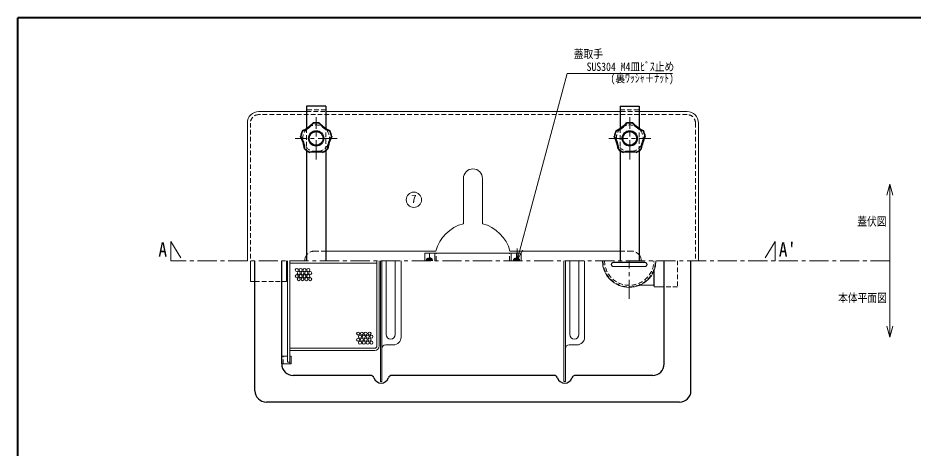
# Model space of a CAD drawing. Units: millimetres, scale not verified. Extents: x -1060 to 965, y -710 to 695.
# Drawn here: x -1060 to 111, y 133 to 695 of the extents above; entities that cross this region are included whole.
import ezdxf
from ezdxf.enums import TextEntityAlignment as Align

# ---------------------------------------------------------------- set-up
doc = ezdxf.new("R2010")
doc.units = ezdxf.units.MM
doc.header["$LTSCALE"] = 5
doc.linetypes.add('CHAIN1', pattern=[8, 5, -1, 1, -1])
doc.linetypes.add('DASHED1', pattern=[1.8, 1.2, -0.6])
doc.layers.add('0-0____1', color=7, linetype='Continuous', lineweight=18)
doc.styles.add('ＭＳ ゴシック', font='')
doc.styles.get('ＭＳ ゴシック').set_extended_font_data('MS Gothic')

msp = doc.modelspace()

# ---------------------------------------------------------------- linework, layer by layer
at = {"layer": '0-0____1', "color": 1, "lineweight": 40}
for p in [(-1059.952, -709.711), (965.048, 695.289)]:
    msp.add_line(p, (-1059.952, 695.289), dxfattribs=at)
at = {"layer": '0-0____1'}
for p, q in [((-407.009, 378.645), (-341.633, 622.632)), ((-203.857, 622.632), (-341.633, 622.632)), ((-682.452, 572.789), (-744.952, 572.789)), ((-272.452, 572.789), (-657.452, 572.789)), ((-184.952, 572.789), (-247.452, 572.789)), ((-759.952, 557.789), (-759.952, 377.789)), ((-169.952, 557.789), (-169.952, 377.789)), ((80.048, 477.789), (76.166, 463.3)), ((80.048, 477.789), (83.93, 463.3)), ((80.048, 277.789), (80.048, 477.789)), ((-514.952, 377.789), (-514.952, 387.789)), ((-514.952, 387.789), (-414.952, 387.789)), ((-414.952, 377.789), (-414.952, 387.789)), ((-407.009, 378.645), (-407.009, 393.645)), ((-407.009, 378.645), (-399.509, 391.636)), ((-755.751, 350.789), (-755.751, 377.789)), ((-707.451, 377.789), (-707.451, 245.289)), ((-704.451, 377.789), (-704.451, 252.789)), ((-704.451, 374.789), (-590.451, 374.789)), ((-590.451, 266.289), (-590.451, 377.789)), ((-587.451, 377.789), (-587.451, 266.289)), ((-585.952, 219.839), (-585.952, 377.789)), ((-583.952, 219.839), (-583.952, 377.789)), ((-523.189, 379.733), (-523.896, 379.026)), ((-523.896, 379.026), (-522.659, 377.789)), ((-523.189, 379.733), (-521.952, 378.496)), ((-520.714, 379.733), (-521.952, 378.496)), ((-520.007, 379.026), (-521.245, 377.789)), ((-520.714, 379.733), (-520.007, 379.026)), ((-409.189, 379.733), (-409.896, 379.026)), ((-409.896, 379.026), (-408.659, 377.789)), ((-409.189, 379.733), (-407.952, 378.496)), ((-406.714, 379.733), (-407.952, 378.496)), ((-406.007, 379.026), (-407.245, 377.789)), ((-406.714, 379.733), (-406.007, 379.026)), ((-345.952, 219.839), (-345.952, 377.789)), ((-343.952, 219.839), (-343.952, 377.789)), ((-281.2, 375.314), (-240.17, 375.314)), ((-281.2, 370.365), (-240.17, 370.365)), ((-228.514, 364.005), (-228.514, 345.617)), ((-227.806, 365.789), (-227.806, 343.496)), ((-755.751, 350.789), (-749.952, 350.789)), ((-246.902, 345.617), (-228.514, 345.617)), ((-228.514, 345.617), (-227.806, 343.496)), ((-214.952, 343.496), (-227.806, 343.496)), ((80.048, 277.789), (76.166, 292.278)), ((80.048, 277.789), (83.93, 292.278)), ((-593.451, 263.289), (-704.451, 263.289)), ((-704.451, 260.289), (-593.451, 260.289)), ((-704.451, 252.789), (-702.451, 252.789)), ((-704.451, 242.789), (-704.451, 252.789)), ((-702.451, 242.789), (-702.451, 252.789)), ((-707.451, 245.289), (-704.451, 245.289)), ((-704.451, 242.789), (-702.451, 242.789)), ((-585.952, 219.839), (-583.952, 219.839)), ((-345.952, 219.839), (-343.952, 219.839))]:
    msp.add_line(p, q, dxfattribs=at)
at = {"layer": '0-0____1', "color": 5, "lineweight": 25}
for p, q in [((-682.452, 579.789), (-682.452, 551.018)), ((-657.452, 579.789), (-682.452, 579.789)), ((-657.452, 579.789), (-657.452, 551.018)), ((-272.452, 579.789), (-247.452, 579.789)), ((-272.452, 579.789), (-272.452, 551.018)), ((-247.452, 579.789), (-247.452, 551.018)), ((-682.452, 521.541), (-682.452, 377.789)), ((-657.452, 521.541), (-657.452, 377.789)), ((-272.452, 521.541), (-272.452, 377.789)), ((-247.452, 521.541), (-247.452, 377.789)), ((-749.952, 207.789), (-749.952, 377.789)), ((-714.952, 242.789), (-714.952, 377.789)), ((-214.952, 242.789), (-214.952, 377.789)), ((-179.952, 207.789), (-179.952, 377.789)), ((-599.094, 227.789), (-699.952, 227.789)), ((-359.094, 227.789), (-570.81, 227.789)), ((-229.952, 227.789), (-330.81, 227.789)), ((-194.952, 192.789), (-734.952, 192.789))]:
    msp.add_line(p, q, dxfattribs=at)
at = {"layer": '0-0____1', "linetype": 'DASHED1'}
for p, q in [((-657.452, 575.289), (-682.452, 575.289)), ((-272.452, 575.289), (-247.452, 575.289)), ((-682.452, 551.018), (-682.452, 521.541)), ((-657.452, 521.541), (-657.452, 551.018)), ((-272.452, 551.018), (-272.452, 521.541)), ((-247.452, 521.541), (-247.452, 551.018))]:
    msp.add_line(p, q, dxfattribs=at)
at = {"layer": '0-0____1', "color": 4, "linetype": 'DASHED1', "lineweight": 9}
for p, q in [((-184.952, 568.789), (-744.952, 568.789)), ((-682.452, 572.789), (-657.452, 572.789)), ((-247.452, 572.789), (-272.452, 572.789)), ((-755.952, 557.789), (-755.952, 377.789)), ((-173.952, 557.789), (-173.952, 377.789)), ((-657.452, 390.289), (-672.452, 390.289)), ((-512.952, 377.789), (-512.952, 387.789)), ((-416.952, 377.789), (-416.952, 387.789)), ((-272.452, 390.289), (-257.452, 390.289)), ((-521.952, 381.253), (-524.952, 379.521)), ((-524.952, 379.521), (-524.952, 377.789)), ((-521.952, 381.253), (-518.952, 379.521)), ((-518.952, 379.521), (-518.952, 377.789)), ((-407.952, 381.253), (-410.952, 379.521)), ((-410.952, 379.521), (-410.952, 377.789)), ((-407.952, 381.253), (-404.952, 379.521)), ((-404.952, 379.521), (-404.952, 377.789)), ((-197.402, 377.789), (-197.402, 343.496)), ((-749.952, 350.789), (-714.952, 350.789)), ((-197.402, 343.496), (-214.952, 343.496)), ((-712.952, 242.789), (-712.952, 252.789))]:
    msp.add_line(p, q, dxfattribs=at)
at = {"layer": '0-0____1', "color": 4, "linetype": 'CHAIN1', "lineweight": 9}
for p, q in [((-669.952, 510.289), (-669.952, 565.289)), ((-259.952, 510.289), (-259.952, 565.289)), ((-642.452, 537.789), (-697.452, 537.789)), ((-287.452, 537.789), (-232.452, 537.789)), ((-859.952, 402.789), (-844.952, 377.789)), ((-859.952, 402.789), (-859.952, 377.789)), ((-69.952, 402.789), (-84.952, 377.789)), ((-69.952, 402.789), (-69.952, 377.789)), ((-521.952, 386.789), (-521.952, 377.789)), ((-407.952, 386.789), (-407.952, 377.789)), ((80.048, 377.789), (-859.952, 377.789)), ((-260.685, 327.789), (-260.685, 377.789))]:
    msp.add_line(p, q, dxfattribs=at)
at = {"layer": '0-0____1', "color": 4, "lineweight": 9}
for p, q in [((-477.452, 485.336), (-477.452, 426.201)), ((-452.452, 485.342), (-452.452, 426.201)), ((-513.364, 390.289), (-657.452, 390.289)), ((-514.952, 387.789), (-527.952, 387.789)), ((-527.952, 377.789), (-527.952, 387.789)), ((-416.54, 390.289), (-272.452, 390.289)), ((-414.952, 387.789), (-401.952, 387.789)), ((-401.952, 377.789), (-401.952, 387.789)), ((-578.452, 281.289), (-578.452, 377.789)), ((-566.452, 281.289), (-566.452, 377.789)), ((-558.952, 277.789), (-558.952, 377.789)), ((-338.452, 281.289), (-338.452, 377.789)), ((-326.452, 281.289), (-326.452, 377.789)), ((-318.952, 277.789), (-318.952, 377.789)), ((-281.2, 375.668), (-240.17, 375.668)), ((-281.2, 370.011), (-240.17, 370.011)), ((-578.952, 267.789), (-568.952, 267.789)), ((-338.952, 267.789), (-328.952, 267.789)), ((-714.952, 252.789), (-707.451, 252.789)), ((-704.451, 242.789), (-714.952, 242.789))]:
    msp.add_line(p, q, dxfattribs=at)
at = {"layer": '0-0____1'}
msp.add_lwpolyline([(-714.952, 350.789), (-708.751, 350.789), (-708.751, 377.789)], dxfattribs=at)
at = {"layer": '0-0____1', "linetype": 'DASHED1'}
for centre in [(-669.952, 537.789), (-259.952, 537.789)]:
    msp.add_circle(centre, 17.5, dxfattribs=at)
at = {"layer": '0-0____1', "color": 5, "lineweight": 25}
for centre, radius in [((-669.952, 537.789), 10), ((-669.952, 537.789), 9), ((-259.952, 537.789), 10), ((-259.952, 537.789), 9)]:
    msp.add_circle(centre, radius, dxfattribs=at)
at = {"layer": '0-0____1'}
msp.add_circle((-542.2, 457.424), 10, dxfattribs=at)
at = {"layer": '0-0____1', "color": 4, "lineweight": 9}
for centre in [(-695.23, 365.683), (-692.73, 361.683), (-690.23, 365.683), (-687.73, 361.683), (-685.23, 365.683), (-682.73, 361.683), (-680.23, 365.683), (-677.73, 361.683), (-695.23, 357.683), (-692.73, 353.683), (-690.23, 357.683), (-687.73, 353.683), (-685.23, 357.683), (-682.73, 353.683), (-680.23, 357.683), (-677.73, 353.683), (-615.143, 282.525), (-610.143, 282.525), (-605.143, 282.525), (-600.143, 282.525), (-615.143, 274.525), (-612.643, 278.525), (-612.643, 270.525), (-610.143, 274.525), (-607.643, 278.525), (-607.643, 270.525), (-605.143, 274.525), (-602.643, 278.525), (-602.643, 270.525), (-600.143, 274.525), (-597.643, 278.525), (-597.643, 270.525)]:
    msp.add_circle(centre, 2, dxfattribs=at)
at = {"layer": '0-0____1'}
for centre, radius, start, end in [((-744.952, 557.789), 15, 90, 180), ((-184.952, 557.789), 15, 0, 90), ((-521.952, 377.789), 3.75, 0, 180), ((-407.952, 377.789), 3.75, 0, 180), ((-260.685, 377.789), 35, 180, 360), ((-281.2, 372.839), 2.475, 90, 270), ((-240.17, 372.839), 2.475, 270, 90), ((-593.451, 266.289), 3, 270, 0), ((-593.451, 266.289), 6, 270, 0)]:
    msp.add_arc(centre, radius, start, end, dxfattribs=at)
at = {"layer": '0-0____1', "color": 4, "linetype": 'DASHED1', "lineweight": 9}
for centre, radius, start, end in [((-744.952, 557.789), 11, 90, 180), ((-184.952, 557.789), 11, 0, 90), ((-672.452, 377.789), 12.5, 90, 143.1301), ((-257.452, 377.789), 12.5, 36.8699, 90), ((-521.952, 377.789), 4, 0, 180), ((-521.952, 377.789), 2.812, 0, 180), ((-521.952, 377.789), 2.125, 0, 180), ((-521.952, 377.789), 2, 0, 180), ((-407.952, 377.789), 4, 0, 180), ((-407.952, 377.789), 2.812, 0, 180), ((-407.952, 377.789), 2.125, 0, 180), ((-407.952, 377.789), 2, 0, 180), ((-260.685, 377.789), 34.293, 180, 360), ((-260.685, 377.789), 32.172, 180, 360)]:
    msp.add_arc(centre, radius, start, end, dxfattribs=at)
at = {"layer": '0-0____1', "color": 5, "lineweight": 25}
for centre, radius, start, end in [((-712.832, 596.808), 54.951, 297.11306, 314.88694), ((-697.034, 575.064), 29.075, 289.44958, 322.55042), ((-669.952, 537.789), 20.5, 78.46304, 101.53696), ((-669.952, 537.789), 20, 78.46304, 101.53696), ((-642.87, 575.064), 29.075, 217.44958, 250.55042), ((-627.072, 596.808), 54.951, 225.11306, 242.88694), ((-302.832, 596.808), 54.951, 297.11306, 314.88694), ((-287.034, 575.064), 29.075, 289.44958, 322.55042), ((-259.952, 537.789), 20.5, 78.46304, 101.53696), ((-259.952, 537.789), 20, 78.46304, 101.53696), ((-232.87, 575.064), 29.075, 217.44958, 250.55042), ((-217.072, 596.808), 54.951, 225.11306, 242.88694), ((-669.952, 537.789), 20.5, 150.46304, 173.53696), ((-739.333, 515.246), 54.951, 9.11306, 26.88694), ((-669.952, 537.789), 20, 150.46304, 173.53696), ((-713.771, 523.551), 29.075, 1.44958, 34.55042), ((-626.132, 523.551), 29.075, 145.44958, 178.55042), ((-600.571, 515.246), 54.951, 153.11306, 170.88694), ((-669.952, 537.789), 20, 6.46304, 29.53696), ((-669.952, 537.789), 20.5, 6.46304, 29.53696), ((-259.952, 537.789), 20.5, 150.46304, 173.53696), ((-329.333, 515.246), 54.951, 9.11306, 26.88694), ((-259.952, 537.789), 20, 150.46304, 173.53696), ((-303.771, 523.551), 29.075, 1.44958, 34.55042), ((-216.132, 523.551), 29.075, 145.44958, 178.55042), ((-190.571, 515.246), 54.951, 153.11306, 170.88694), ((-259.952, 537.789), 20, 6.46304, 29.53696), ((-259.952, 537.789), 20.5, 6.46304, 29.53696), ((-669.952, 537.789), 20.5, 222.46304, 245.53696), ((-669.952, 537.789), 20, 222.46304, 245.53696), ((-669.952, 464.837), 54.951, 81.11306, 98.88694), ((-669.952, 491.714), 29.075, 73.44958, 106.55042), ((-669.952, 537.789), 20, 294.46304, 317.53696), ((-669.952, 537.789), 20.5, 294.46304, 317.53696), ((-259.952, 537.789), 20.5, 222.46304, 245.53696), ((-259.952, 537.789), 20, 222.46304, 245.53696), ((-259.952, 464.837), 54.951, 81.11306, 98.88694), ((-259.952, 491.714), 29.075, 73.44958, 106.55042), ((-259.952, 537.789), 20, 294.46304, 317.53696), ((-259.952, 537.789), 20.5, 294.46304, 317.53696), ((-699.952, 242.789), 15, 180, 270), ((-229.952, 242.789), 15, 270, 0), ((-599.094, 222.789), 5, 19.47122, 90), ((-584.952, 227.789), 10, 199.47122, 340.52878), ((-570.81, 222.789), 5, 90, 160.52878), ((-359.094, 222.789), 5, 19.47122, 90), ((-344.952, 227.789), 10, 199.47122, 340.52878), ((-330.81, 222.789), 5, 90, 160.52878), ((-734.952, 207.789), 15, 180, 270), ((-194.952, 207.789), 15, 270, 0)]:
    msp.add_arc(centre, radius, start, end, dxfattribs=at)
at = {"layer": '0-0____1', "color": 4, "lineweight": 9}
for centre, radius, start, end in [((-464.952, 485.339), 12.5, 0.01307, 179.98693), ((-464.952, 377.789), 50, 104.47751, 165.51911), ((-464.952, 377.789), 50, 14.47751, 75.52249), ((-672.452, 377.789), 12.5, 143.1301, 180), ((-281.2, 372.839), 2.828, 90, 270), ((-257.452, 377.789), 12.5, 0, 36.8699), ((-240.17, 372.839), 2.828, 270, 90), ((-572.452, 281.289), 6, 180, 0), ((-332.452, 281.289), 6, 180, 0), ((-568.952, 277.789), 10, 270, 0), ((-328.952, 277.789), 10, 270, 0), ((-578.952, 262.789), 5, 90, 180), ((-338.952, 262.789), 5, 90, 180)]:
    msp.add_arc(centre, radius, start, end, dxfattribs=at)

# ---------------------------------------------------------------- texts
at = {"layer": '0-0____1', "style": 'ＭＳ ゴシック'}
for s, height, width, p in [('蓋取手', 11, 0.85, (-333.151, 639.299)), ('SUS304 M4皿ﾋﾞｽ止め', 11, 0.85, (-316.357, 622.632)), ('(裏ﾜｯｼｬ＋ﾅｯﾄ)', 11, 0.85, (-285.107, 607.632)), ('蓋伏図', 11, 0.85, (37.548, 420.289)), ('A', 18.33, 0.9, (-876.202, 377.789)), ("A'", 18.33, 0.9, (-64.952, 377.789)), ('本体平面図', 11, 0.85, (12.548, 320.289))]:
    msp.add_text(s, height=height, dxfattribs=dict(at, width=width)).set_placement(p, align=Align.BOTTOM_LEFT)
msp.add_text('7', height=11, dxfattribs=at).set_placement((-545.95, 449.924), align=Align.BOTTOM_LEFT)

doc.saveas('drawing.dxf')
